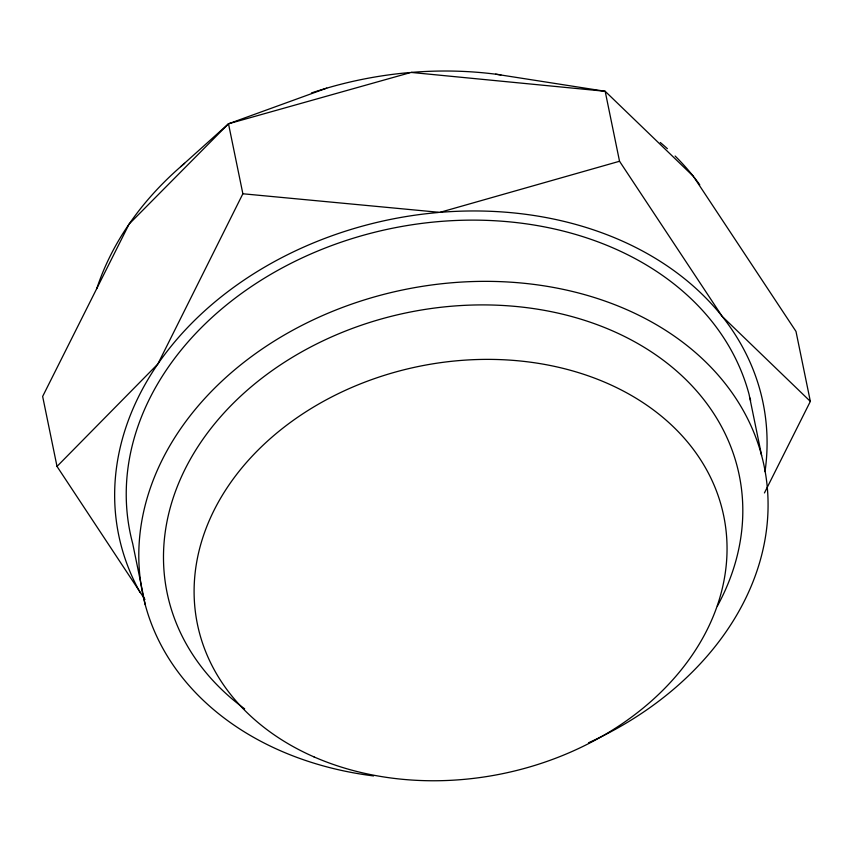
<?xml version="1.0" encoding="UTF-8"?>
<svg xmlns="http://www.w3.org/2000/svg" width="853" height="853" viewBox="0 0 853 853"><rect width="100%" height="100%" fill="white"/><g stroke="black" fill="none" stroke-linecap="round" stroke-linejoin="round"><path stroke-width="1.28" d="M184.621 163.328A328.874 254.503 -11.6 0 0 129.112 224.072L42.65 396.432L57.012 466.42L144.946 599.478M57.012 466.42L157.848 364.018L242.87 193.77L228.497 123.792L326.72 88.147M764.437 492.938L810.35 401.4L795.988 331.422L693.393 176.358A328.874 254.503 -11.6 0 0 675.118 156.024M129.112 224.062L228.497 123.792L411.114 72.42L605.172 91.282L693.393 176.358M180.751 166.644L228.497 123.792M242.87 193.77L439.849 212.376L619.534 161.26L722.128 316.314L810.35 401.4M495.582 74.168L605.172 91.282L619.534 161.26M761.612 455.502L749.041 394.267A317.22 245.472 -11.6 0 0 377.463 231.579A317.22 245.472 -11.6 0 0 132.684 543.521L145.255 604.756M722.864 317.252A328.895 254.514 -11.6 0 1 765.013 471.688M140.201 592.6A328.895 254.514 -11.6 0 1 157.123 365.073M157.837 364.028A328.895 254.514 -11.6 0 1 438.389 212.504M439.839 212.376A328.895 254.514 -11.6 0 1 722.128 316.324M96.773 288.623A328.874 254.503 -11.6 0 1 128.387 225.117M311.452 92.956A328.874 254.503 -11.6 0 1 409.643 72.558M411.093 72.43A328.874 254.503 -11.6 0 1 500.903 74.904M660.307 142.494A328.874 254.503 -11.6 0 1 667.387 148.689M694.107 177.296A328.874 254.503 -11.6 0 1 699.78 184.834M373.582 775.931A317.22 245.472 -11.6 0 1 184.664 423.045A317.22 245.472 -11.6 0 1 687.07 345.593A317.22 245.472 -11.6 0 1 588.527 742.792M750.011 398.042A317.22 245.472 -11.6 0 1 750.619 400.579M244.651 708.854A292.046 225.992 -11.6 0 1 227.25 409.461A292.046 225.992 -11.6 0 1 604.35 327.445A292.046 225.992 -11.6 0 1 717.394 606.046M313.979 756.888A268.674 207.908 -11.6 0 0 726.585 561.039A268.674 207.908 -11.6 0 0 341.136 392.284A268.674 207.908 -11.6 0 0 313.979 756.888"/></g></svg>
